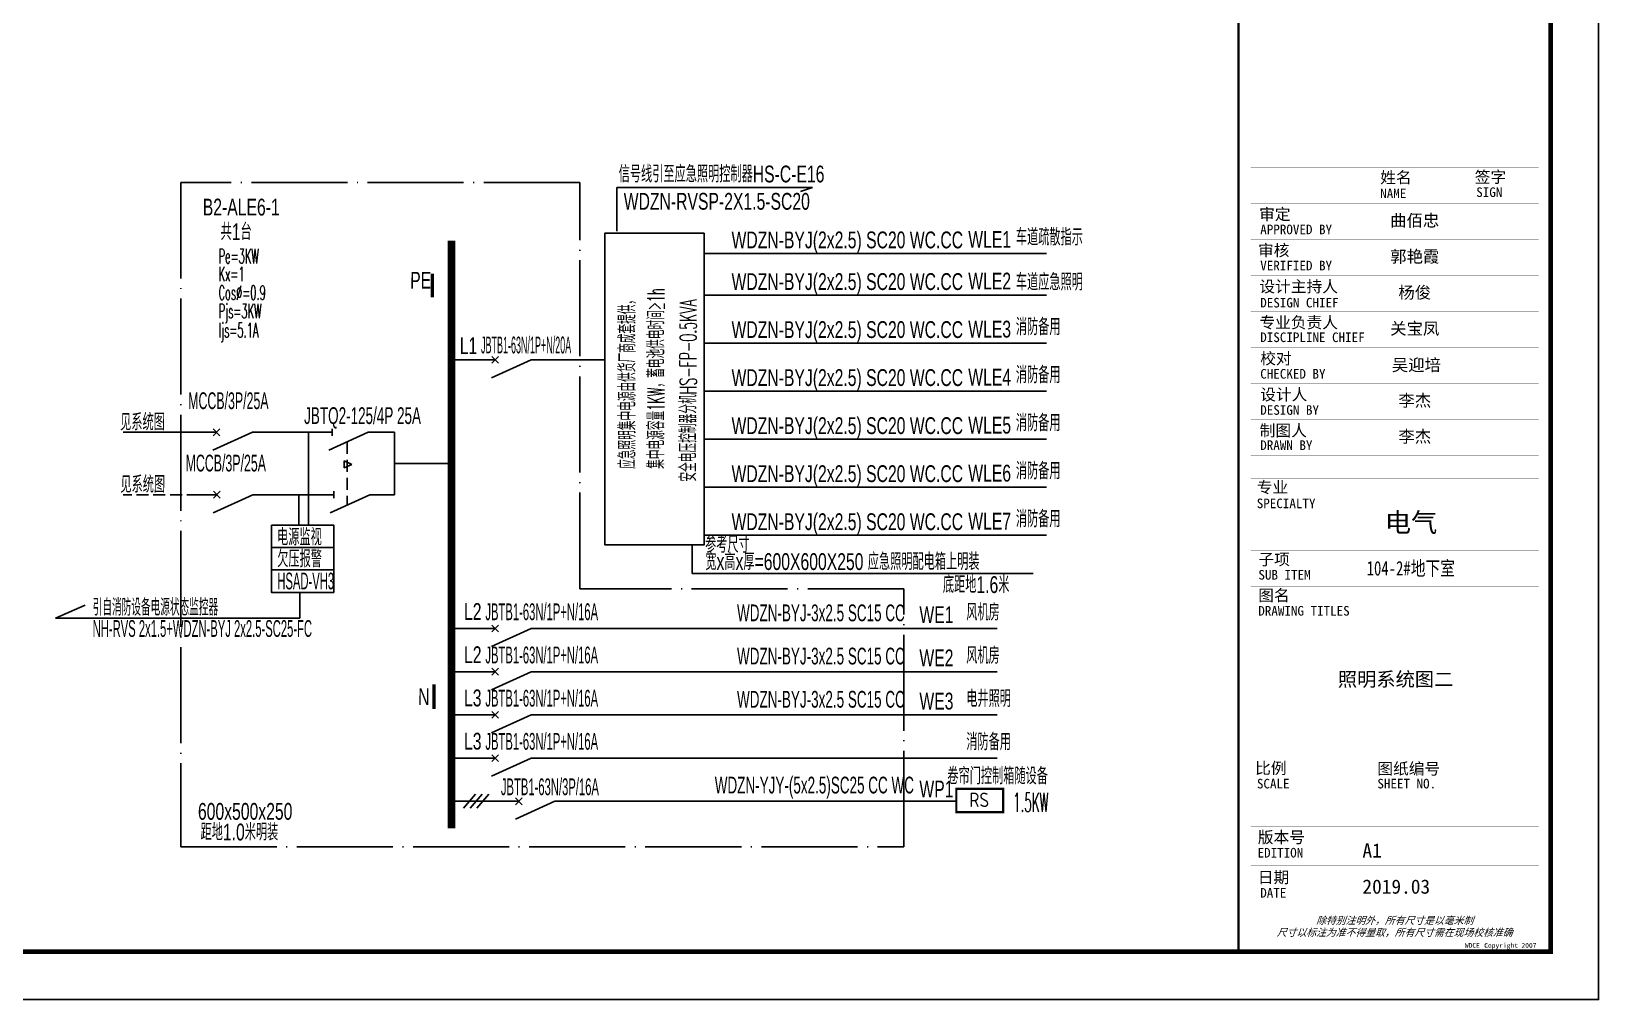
# Model space of a CAD drawing. Extents: x 776418 to 2076422, y -1170708 to 498544.
# Drawn here: x 1211042 to 1243693, y -689394 to -669223 of the extents above; entities that cross this region are included whole.
import ezdxf
from ezdxf.enums import TextEntityAlignment as Align

# ---------------------------------------------------------------- set-up
doc = ezdxf.new("R2010")
doc.units = 0
doc.header["$LTSCALE"] = 1000
doc.header["$MEASUREMENT"] = 0
for name, pattern in [('CONTINOUS', [0]), ('DASH', [0.35, 0.25, -0.1]), ('DOTE', [2.42, 2, -0.2, 0.02, -0.2]), ('HIDDEN', [0.375, 0.25, -0.125])]:
    doc.linetypes.add(name, pattern=pattern)
doc.layers.get('0').update_dxf_attribs({"linetype": 'CONTINUOUS'})
for name, color, linetype in [('D-TEXT', 7, 'CONTINUOUS'), ('DIM-动力', 3, 'CONTINUOUS'), ('DQ', 255, 'CONTINOUS'), ('EL-1', 4, 'DASH'), ('EL-TEXT', 3, 'CONTINUOUS'), ('EQUIP-消防', 80, 'CONTINUOUS'), ('PUB_TEXT', 255, 'CONTINUOUS'), ('SHEET_LINE', 6, 'CONTINUOUS'), ('SHEET_TEXT', 7, 'CONTINUOUS'), ('SIG_TEXT', 7, 'CONTINUOUS'), ('TEL_SYMB', 3, 'CONTINUOUS'), ('TEL_TEXT', 3, 'CONTINUOUS'), ('TEL_TITLE', 7, 'CONTINUOUS'), ('WIRE', 4, 'CONTINUOUS'), ('WIRE-动力', 2, 'CONTINUOUS'), ('WIRE-照明', 1, 'CONTINUOUS'), ('WIRE-通讯', 4, 'CONTINUOUS'), ('XT', 6, 'CONTINUOUS'), ('字', 7, 'CONTINUOUS')]:
    doc.layers.add(name, color=color, linetype=linetype)
doc.styles.add('_COMPLEX', font='ROS', dxfattribs={"width": 0.6, "bigfont": 'JD'})
doc.styles.add('_HZTXT', font='txt.shx', dxfattribs={"width": 0.8, "bigfont": 'HZTXT.shx'})
doc.styles.add('_JD', font='ros.shx', dxfattribs={"width": 0.8, "bigfont": 'JD.shx'})
doc.styles.add('_TEL_DIM', font='SIMPLEX', dxfattribs={"width": 0.7, "height": 3.5, "bigfont": 'HZTXT'})
doc.styles.add('B', font='ros.shx', dxfattribs={"width": 0.8, "bigfont": 'jd.shx'})
doc.styles.add('DIM_FONT', font='SIMPLEX', dxfattribs={"width": 0.7, "bigfont": 'GBCBIG'})
doc.styles.get("Standard").update_dxf_attribs({"font": 'gbenor.shx', "bigfont": 'gbcbig.shx'})
doc.styles.add('华文细黑', font='STXIHEI.TTF')

# ---------------------------------------------------------------- blocks, each defined once
blk = doc.blocks.new('A$C00115E70')
at = {"layer": 'WIRE-通讯', "ltscale": 0.001}
blk.add_lwpolyline([(-84100, 59400), (0, 59400), (0, 0), (-84100, 0)], close=True, dxfattribs=at)
blk = doc.blocks.new('WDCE Copyright200X')
at = {"const_width": 0.016}
blk.add_lwpolyline([(-10.6, 1.26, 1), (-11.4, 1.26, 1)], format="xyb", close=True, dxfattribs=at)
at = {"style": '华文细黑'}
for s, p in [('WDCE ', (-11.46, 0.5)), ('     Copyright ', (-3.51, 0.5))]:
    blk.add_text(s, height=1, dxfattribs=at).set_placement(p, align=Align.BOTTOM_RIGHT)
blk.add_text('c', height=0.6, dxfattribs=at).set_placement((-11.04, 1.35), align=Align.MIDDLE_CENTER)
blk.add_attdef('200X', text='', height=1, dxfattribs=at).set_placement((-0.45, 0.5), align=Align.BOTTOM_RIGHT)
blk = doc.blocks.new('A$C51FB5BAD')
at = {"layer": 'SHEET_LINE', "const_width": 50}
blk.add_lwpolyline([(-6500, -57400), (0, -57400), (0, -6150), (-6500, -6150)], close=True, dxfattribs=at)
at = {"layer": 'SHEET_LINE', "const_width": 5}
for points in [[(-6250, -47074), (-250, -47074), (-250, -41074), (-6250, -41074), (-6250, -47074)], [(-3750, -41074), (-3750, -47074)], [(-2000, -41074), (-2000, -47074)], [(-6250, -41824), (-250, -41824)], [(-6250, -42574), (-250, -42574)], [(-6250, -43324), (-250, -43324)], [(-6250, -44074), (-250, -44074)], [(-6250, -44824), (-250, -44824)], [(-6250, -45574), (-250, -45574)], [(-6250, -46324), (-250, -46324)], [(-6250, -47550), (-250, -47550), (-250, -56400), (-6250, -56400), (-6250, -47550)], [(-6250, -49050), (-250, -49050)], [(-6250, -49800), (-250, -49800)], [(-6250, -53400), (-250, -53400)], [(-3750, -53400), (-3750, -54800)], [(-6250, -54800), (-250, -54800)], [(-6250, -55600), (-250, -55600)]]:
    blk.add_lwpolyline(points, dxfattribs=at)
at = {"layer": 'SHEET_TEXT', "xscale": 100, "yscale": 100, "zscale": 100}
blk.add_blockref('WDCE Copyright200X', (-250, -57400), dxfattribs=at).add_auto_attribs({'200X': '2007'})
at = {"layer": 'SHEET_TEXT', "style": '华文细黑'}
for s, height, p in [('姓名', 240, (-3550, -41153)), ('签字', 240, (-1581, -41143)), ('NAME', 200, (-3550, -41504)), ('SIGN', 200, (-1550, -41480)), ('审定', 240, (-6073, -41919)), ('APPROVED BY', 200, (-6050, -42256)), ('审核', 240, (-6095, -42671)), ('VERIFIED BY', 200, (-6050, -43009)), ('设计主持人', 240, (-6068, -43424)), ('DESIGN CHIEF', 200, (-6050, -43781)), ('专业负责人', 240, (-6067, -44174)), ('DISCIPLINE CHIEF', 200, (-6050, -44502)), ('校对', 240, (-6050, -44924)), ('CHECKED BY', 200, (-6050, -45263)), ('设计人', 240, (-6050, -45674)), ('DESIGN BY', 200, (-6050, -46017)), ('制图人', 240, (-6061, -46424)), ('DRAWN BY', 200, (-6050, -46750)), ('专业', 240, (-6123, -47607)), ('SPECIALTY', 200, (-6123, -47962)), ('子项', 240, (-6088, -49108)), ('SUB ITEM', 200, (-6088, -49450)), ('图名', 240, (-6091, -49859)), ('DRAWING TITLES', 200, (-6091, -50200)), ('比例', 240, (-6156, -53458)), ('图纸编号', 240, (-3610, -53468)), ('SCALE', 200, (-6119, -53800)), ('SHEET NO.', 200, (-3610, -53800)), ('版本号', 240, (-6100, -54897)), ('EDITION', 200, (-6106, -55239)), ('日期', 240, (-6100, -55732)), ('DATE', 200, (-6050, -56074))]:
    blk.add_text(s, height=height, dxfattribs=at).set_placement(p, align=Align.TOP_LEFT)
at = {"layer": 'SHEET_TEXT', "style": '华文细黑', "oblique": 20}
for s, p in [('除特别注明外，所有尺寸是以毫米制', (-3250, -56750)), ('尺寸以标注为准不得量取，所有尺寸需在现场校核准确', (-3250, -57000))]:
    blk.add_text(s, height=150, dxfattribs=at).set_placement(p, align=Align.MIDDLE_CENTER)
at = {"layer": '字', "style": '华文细黑'}
for s, p in [('A1', (-3921, -55441)), ('2019.03', (-3921, -56193))]:
    blk.add_text(s, height=296.2, dxfattribs=at).set_placement(p)
at = {"layer": '字', "insert": (-2908, -48482), "char_height": 400, "width": 78154.16, "attachment_point": 5, "style": '华文细黑'}
blk.add_mtext('电气', dxfattribs=at)
blk = doc.blocks.new('M_M7')
for p, q in [((-0.25, -0.2), (0, -0.75)), ((-0.047, -0.297), (0.047, -0.203)), ((-0.047, -0.203), (0.047, -0.297))]:
    blk.add_line(p, q)
for points in [[(0, 0), (0, -0.25)], [(0, -0.75), (0, -1)]]:
    blk.add_lwpolyline(points)
at = {"width": 0.8, "flags": 9}
blk.add_attdef('S', (0.25, -0.5), '', height=0.2, dxfattribs=at)
blk = doc.blocks.new('M_M8')
for p, q in [((-0.25, -0.2), (0, -0.75)), ((0.05, -0.25), (-0.05, -0.25))]:
    blk.add_line(p, q)
for points in [[(0, 0), (0, -0.25)], [(0, -0.75), (0, -1)]]:
    blk.add_lwpolyline(points)
at = {"style": 'DIM_FONT', "width": 0.8, "flags": 9}
blk.add_attdef('S', (0.25, -0.5), '', height=0.2, dxfattribs=at)
blk = doc.blocks.new('$equip$00002770')
for p, q in [((-0.65, 0.65), (-0.65, 0)), ((0.65, 0.65), (-0.65, 0.65)), ((0.65, 0), (0.65, 0.65)), ((-0.65, 0), (0.65, 0))]:
    blk.add_line(p, q)
at = {"const_width": 0.06}
blk.add_lwpolyline([(-0.65, 0.65), (-0.65, 0), (0.65, 0), (0.65, 0.65), (-0.65, 0.65), (-0.65, 0)], dxfattribs=at)
for p in [(0, 0.65), (-0.65, 0.325), (0, 0), (0.65, 0.325)]:
    blk.add_point(p)
at = {"color": 7}
blk.add_attdef('$TEXT$', text='', height=0.4, dxfattribs=at).set_placement((-0.014, 0.343), align=Align.MIDDLE_CENTER)
at = {"color": 7, "flags": 1}
for tag, height, p in [('B', 0.4, (0.905, 0.246)), ('A', 0.00002, (0, 0))]:
    blk.add_attdef(tag, text='', height=height, dxfattribs=at).set_placement(p, align=Align.MIDDLE_CENTER)

msp = doc.modelspace()

# ---------------------------------------------------------------- linework, layer by layer
at = {"color": 0, "linetype": 'DOTE'}
for p, q in [((1222467, -672370), (1214153, -672370)), ((1214153, -672370), (1214153, -686212)), ((1222467, -680833), (1222467, -672370)), ((1229217, -680833), (1222467, -680833)), ((1229217, -686212), (1229217, -680833)), ((1214153, -686212), (1229217, -686212))]:
    msp.add_line(p, q, dxfattribs=at)
at = {"color": 1, "linetype": 'Continuous', "const_width": 72.9}
for points in [[(1219394, -674269), (1219394, -674766)], [(1219430, -682829), (1219430, -683339)]]:
    msp.add_lwpolyline(points, dxfattribs=at)
at = {"layer": 'DIM-动力', "ltscale": 0.001}
msp.add_lwpolyline([(1159593, -689394), (1243693, -689394), (1243693, -629994), (1159593, -629994)], close=True, dxfattribs=at)
at = {"layer": 'EL-1'}
msp.add_line((1214532, -678875), (1212958, -678875), dxfattribs=at)
at = {"layer": 'PUB_TEXT'}
for p, q in [((1224807, -679920), (1224807, -680520)), ((1224807, -680520), (1231910, -680520))]:
    msp.add_line(p, q, dxfattribs=at)
at = {"layer": 'TEL_SYMB'}
msp.add_lwpolyline([(1225057, -673427), (1225057, -679920), (1222991, -679920), (1222991, -673427)], close=True, dxfattribs=at)
at = {"layer": 'TEL_TITLE'}
msp.add_lwpolyline([(1159593, -689394), (1243693, -689394), (1243693, -629994), (1159593, -629994)], close=True, dxfattribs=at)
at = {"layer": 'TEL_TITLE', "const_width": 100}
msp.add_lwpolyline([(1162093, -688394), (1242693, -688394), (1242693, -630994), (1162093, -630994)], close=True, dxfattribs=at)
at = {"layer": 'WIRE', "color": 6}
for p, q in [((1211546, -681446), (1212161, -681179)), ((1216637, -681446), (1211546, -681446))]:
    msp.add_line(p, q, dxfattribs=at)
at = {"layer": 'WIRE-动力'}
for p, q in [((1220294, -685115), (1220046, -685408)), ((1220434, -685115), (1220186, -685408)), ((1220574, -685115), (1220326, -685408))]:
    msp.add_line(p, q, dxfattribs=at)
at = {"layer": 'WIRE-照明'}
for p, q in [((1223241, -673384), (1223241, -672475)), ((1227319, -672475), (1227064, -672561)), ((1225057, -673848), (1232193, -673848)), ((1225057, -674716), (1232193, -674716)), ((1225057, -675716), (1232193, -675716)), ((1219796, -676068), (1220329, -676068)), ((1221504, -676068), (1222991, -676068)), ((1225057, -676717), (1232193, -676717)), ((1218248, -677576), (1218608, -677576)), ((1218608, -677576), (1218608, -678875)), ((1225057, -677717), (1232193, -677717)), ((1217556, -678172), (1217556, -678319)), ((1217556, -678172), (1217716, -678246)), ((1217556, -678319), (1217716, -678246)), ((1218608, -678225), (1219796, -678225)), ((1225057, -678717), (1232193, -678717)), ((1218245, -678875), (1218608, -678875)), ((1225057, -679718), (1232193, -679718)), ((1219796, -681662), (1220329, -681662)), ((1221504, -681662), (1231160, -681662)), ((1219796, -682562), (1220329, -682562)), ((1221504, -682562), (1231160, -682562)), ((1219796, -683462), (1220329, -683462)), ((1221504, -683462), (1231160, -683462)), ((1219796, -684362), (1220329, -684362)), ((1221504, -684362), (1231160, -684362)), ((1219796, -685262), (1220329, -685262)), ((1219796, -685262), (1221200, -685262)), ((1222138, -685262), (1230312, -685262))]:
    msp.add_line(p, q, dxfattribs=at)
at = {"layer": 'WIRE-照明', "linetype": 'Continuous'}
for p, q in [((1214525, -677576), (1212953, -677576)), ((1216936, -677576), (1216025, -677576)), ((1216032, -678875), (1216968, -678875))]:
    msp.add_line(p, q, dxfattribs=at)
at = {"layer": 'WIRE-照明', "linetype": 'HIDDEN'}
msp.add_line((1217618, -677777), (1217618, -679091), dxfattribs=at)
at = {"layer": 'WIRE-照明'}
msp.add_lwpolyline([(1223241, -672475), (1227319, -672475)], dxfattribs=at)
at = {"layer": 'WIRE-照明', "const_width": 160}
msp.add_lwpolyline([(1219796, -673585), (1219796, -685827)], dxfattribs=at)
at = {"layer": 'XT'}
for p, q in [((1216818, -677576), (1216818, -679507)), ((1216615, -679507), (1216615, -678875)), ((1216637, -680910), (1216637, -681446))]:
    msp.add_line(p, q, dxfattribs=at)
for points in [[(1216042, -679507), (1217342, -679507), (1217342, -679974), (1216042, -679974)], [(1216042, -679974), (1217342, -679974), (1217342, -680442), (1216042, -680442)], [(1216042, -680442), (1217342, -680442), (1217342, -680910), (1216042, -680910)]]:
    msp.add_lwpolyline(points, close=True, dxfattribs=at)

# ---------------------------------------------------------------- block references
msp.add_blockref('A$C51FB5BAD', (1242693, -630994))
at = {"layer": 'DQ', "xscale": 1500, "yscale": 1500, "zscale": 1500, "rotation": 90}
for name, p in [('M_M7', (1220329, -676068)), ('M_M7', (1214525, -677576)), ('M_M8', (1216936, -677576)), ('M_M7', (1214532, -678875)), ('M_M8', (1216968, -678875)), ('M_M7', (1220329, -681662)), ('M_M7', (1220329, -682562)), ('M_M7', (1220329, -683462)), ('M_M7', (1220329, -684362)), ('M_M7', (1220825, -685262))]:
    msp.add_blockref(name, p, dxfattribs=at)
at = {"layer": 'EQUIP-消防', "xscale": 750, "yscale": 750, "zscale": 750}
msp.add_blockref('$equip$00002770', (1230799, -685489), dxfattribs=at).add_auto_attribs({'$TEXT$': 'RS'})
at = {"layer": 'WIRE-通讯', "ltscale": 0.001}
msp.add_blockref('A$C00115E70', (1243693, -689394), dxfattribs=at)

# ---------------------------------------------------------------- texts
at = {"layer": 'D-TEXT', "style": '_HZTXT', "width": 0.45}
msp.add_text('1.5KW', height=400, dxfattribs=at).set_placement((1231497, -685484))
at = {"layer": 'EL-TEXT', "style": '华文细黑'}
msp.add_text('照明系统图二', height=294, dxfattribs=at).set_placement((1238260, -682866))
at = {"layer": 'PUB_TEXT', "style": '_HZTXT'}
for s, width, p in [('安全电压控制器分机HS-FP-0.5KVA ', 0.55, (1224899, -678603)), ('集中电源容量1KW，蓄电池供电时间≥1h', 0.5, (1224231, -678336)), ('应急照明集中电源由供货厂商成套提供，', 0.5, (1223630, -678336))]:
    msp.add_text(s, height=350, rotation=90, dxfattribs=dict(at, width=width)).set_placement(p)
at = {"layer": 'SHEET_TEXT', "style": '华文细黑'}
msp.add_text('吴迎培', height=250, dxfattribs=at).set_placement((1239385, -676047), align=Align.TOP_LEFT)
for tag, p in [('曲佰忠', (1239862, -673039)), ('郭艳霞', (1239862, -673789)), ('杨俊', (1239862, -674539)), ('关宝凤', (1239862, -675289)), ('李杰', (1239862, -676789)), ('李杰', (1239862, -677539))]:
    msp.add_attdef(tag, text='', height=250, dxfattribs=at).set_placement(p, align=Align.TOP_CENTER)
at = {"layer": 'SIG_TEXT', "style": '_TEL_DIM', "width": 0.5}
for s, p in [('Pe=3KW', (1214942, -674057)), ('Kx=1', (1214942, -674426)), ('Cos%%C=0.9', (1214942, -674816)), ('Pjs=3KW', (1214942, -675200)), ('Ijs=5.1A', (1214942, -675598))]:
    msp.add_text(s, height=300, dxfattribs=at).set_placement(p)
at = {"layer": 'TEL_TEXT', "ltscale": 2}
for s, style, width, p in [('信号线引至应急照明控制器HS-C-E16 ', '_COMPLEX', 0.7, (1223278, -672370)), ('WDZN-RVSP-2X1.5-SC20', '_COMPLEX', 0.7, (1223383, -672939)), ('B2-ALE6-1', '_COMPLEX', 0.7, (1214613, -673059)), ('WDZN-BYJ(2x2.5) SC20 WC.CC', '_COMPLEX', 0.7, (1225629, -673743)), ('WLE1', '_COMPLEX', 0.7, (1230560, -673732)), ('车道疏散指示', '_COMPLEX', 0.7, (1231552, -673684)), ('WDZN-BYJ(2x2.5) SC20 WC.CC', '_COMPLEX', 0.7, (1225629, -674611)), ('WLE2', '_COMPLEX', 0.7, (1230560, -674600)), ('车道应急照明', '_COMPLEX', 0.7, (1231552, -674620)), ('消防备用', '_COMPLEX', 0.7, (1231552, -675553)), ('WDZN-BYJ(2x2.5) SC20 WC.CC', '_COMPLEX', 0.7, (1225629, -675611)), ('WLE3', '_COMPLEX', 0.7, (1230560, -675601)), ('L1', '_COMPLEX', 0.7, (1219967, -675947)), ('JBTB1-63N/1P+N/20A', '_COMPLEX', 0.4, (1220410, -675932)), ('消防备用', '_COMPLEX', 0.7, (1231552, -676553)), ('WDZN-BYJ(2x2.5) SC20 WC.CC', '_COMPLEX', 0.7, (1225629, -676611)), ('WLE4', '_COMPLEX', 0.7, (1230560, -676601)), ('MCCB/3P/25A', '_JD', 0.55, (1214310, -677093)), ('消防备用', '_COMPLEX', 0.7, (1231552, -677553)), ('WDZN-BYJ(2x2.5) SC20 WC.CC', '_COMPLEX', 0.7, (1225629, -677612)), ('WLE5', '_COMPLEX', 0.7, (1230560, -677602)), ('MCCB/3P/25A', '_JD', 0.55, (1214256, -678392)), ('消防备用', '_COMPLEX', 0.7, (1231552, -678554)), ('WDZN-BYJ(2x2.5) SC20 WC.CC', '_COMPLEX', 0.7, (1225629, -678612)), ('WLE6', '_COMPLEX', 0.7, (1230560, -678602)), ('WDZN-BYJ(2x2.5) SC20 WC.CC', '_COMPLEX', 0.7, (1225629, -679613)), ('WLE7', '_COMPLEX', 0.7, (1230560, -679602)), ('消防备用', '_COMPLEX', 0.7, (1231552, -679554)), ('电源监视', '_COMPLEX', 0.7, (1216161, -679932, 37)), ('参考尺寸', '_COMPLEX', 0.7, (1225077, -680086, 0)), ('欠压报警', '_COMPLEX', 0.7, (1216165, -680386, 37)), ('宽x高x厚=600X600X250 应急照明配电箱上明装 ', '_COMPLEX', 0.7, (1225083, -680444, 0)), ('HSAD-VH3', '_COMPLEX', 0.5, (1216166, -680848)), ('底距地1.6米', '_COMPLEX', 0.7, (1230032, -680923, 0)), ('引自消防设备电源状态监控器 ', '_COMPLEX', 0.5, (1212319, -681395)), ('L2', '_COMPLEX', 0.7, (1220056, -681484)), ('JBTB1-63N/1P+N/16A', '_COMPLEX', 0.5, (1220501, -681489)), ('WDZN-BYJ-3x2.5 SC15 CC', '_COMPLEX', 0.6, (1225743, -681512)), ('WE1', '_COMPLEX', 0.7, (1229542, -681550)), ('风机房', '_COMPLEX', 0.7, (1230519, -681498)), ('NH-RVS 2x1.5+WDZN-BYJ 2x2.5-SC25-FC ', '_COMPLEX', 0.5, (1212319, -681838)), ('L2', '_COMPLEX', 0.7, (1220056, -682384)), ('JBTB1-63N/1P+N/16A', '_COMPLEX', 0.5, (1220501, -682389)), ('WDZN-BYJ-3x2.5 SC15 CC', '_COMPLEX', 0.6, (1225743, -682412)), ('风机房', '_COMPLEX', 0.7, (1230519, -682398)), ('WE2', '_COMPLEX', 0.7, (1229542, -682450)), ('L3', '_COMPLEX', 0.7, (1220056, -683284)), ('JBTB1-63N/1P+N/16A', '_COMPLEX', 0.5, (1220501, -683289)), ('WDZN-BYJ-3x2.5 SC15 CC', '_COMPLEX', 0.6, (1225743, -683312)), ('电井照明', '_COMPLEX', 0.7, (1230519, -683298)), ('L3', '_COMPLEX', 0.7, (1220056, -684184)), ('JBTB1-63N/1P+N/16A', '_COMPLEX', 0.5, (1220501, -684189)), ('消防备用', '_COMPLEX', 0.7, (1230519, -684198)), ('卷帘门控制箱随设备', '_COMPLEX', 0.7, (1230125, -684909)), ('JBTB1-63N/3P/16A', '_COMPLEX', 0.5, (1220824, -685135)), ('WDZN-YJY-(5x2.5)SC25 CC WC ', '_COMPLEX', 0.6, (1225279, -685099)), ('WP1', '_COMPLEX', 0.7, (1229542, -685182))]:
    msp.add_text(s, height=350, dxfattribs=dict(at, style=style, width=width)).set_placement(p)
at = {"layer": 'TEL_TEXT', "linetype": 'Continuous', "style": 'B', "oblique": 0.7}
for s, width, p in [('共1台', 0.7, (1214983, -673573)), ('见系统图', 0.7, (1212891, -677537)), ('JBTQ2-125/4P 25A', 0.6, (1216723, -677403)), ('见系统图', 0.7, (1212896, -678836)), ('600x500x250', 0.7, (1214511, -685647)), ('距地1.0米明装', 0.7, (1214565, -686077))]:
    msp.add_text(s, height=350, dxfattribs=dict(at, width=width)).set_placement(p)
at = {"layer": 'TEL_TEXT', "color": 1, "linetype": 'Continuous', "style": 'B', "oblique": 0.7, "width": 0.7}
for s, p in [('PE', (1218932, -674584)), ('N', (1219099, -683258))]:
    msp.add_text(s, height=350, dxfattribs=at).set_placement(p)
at = {"layer": 'TEL_TEXT', "style": '_COMPLEX', "width": 0.7}
msp.add_text('WE3', height=350, dxfattribs=at).set_placement((1229542, -683350))
at = {"layer": '字', "style": '华文细黑', "width": 0.75}
msp.add_text('104-2#地下室', height=300, dxfattribs=at).set_placement((1238860, -680558))

doc.saveas('drawing.dxf')
